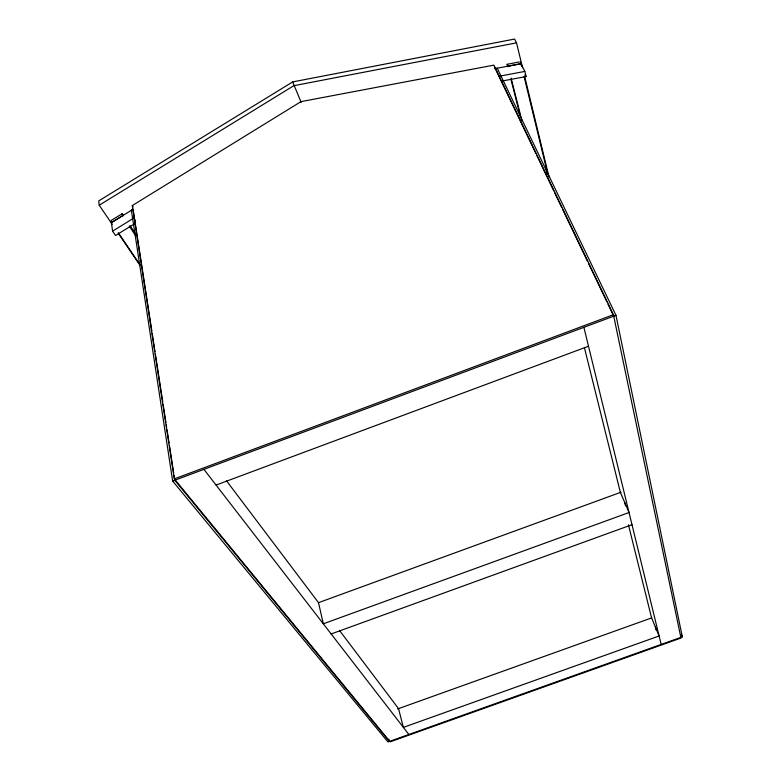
<?xml version="1.0" encoding="UTF-8"?>
<svg xmlns="http://www.w3.org/2000/svg" width="781" height="781" viewBox="0 0 781 781"><rect width="100%" height="100%" fill="white"/><g stroke="black" fill="none" stroke-linecap="round" stroke-linejoin="round"><path stroke-width="1.17" d="M134.156 224.02L115.559 235.511L112.591 231.166L134.381 217.704M132.292 205.569L300.978 101.628L493.904 65.126L613.427 314.704L680.973 638.038L390.129 741.843L174.319 478.89L132.292 205.569L133.151 206.897M133.2 209.162L111.429 222.595L122.5 215.829L122.187 213.721L111.136 220.467L112.591 231.166M522.548 67.732L516.524 42.857L514.601 39.05L292.67 81.917L98.679 200.942L99.226 205.198L112.22 224.352M99.226 205.198L293.822 85.695L516.524 42.857M133.131 209.503L131.354 210.196L172.66 481.057L387.942 741.95L389.377 741.442L388.792 739.07M495.379 68.894L497.224 68.181L615.975 315.339L682.321 636.876L389.709 741.325M174.319 478.89L613.427 314.704M172.66 481.057L174.798 480.256L389.377 741.442M175.286 480.071L615.975 315.339M216.073 485.069L588.513 346.227M318.58 602.639L621.071 492.206M331.164 633.967L631.995 524.676M397.646 708.943L651.852 617.83M507.728 66.658L507.133 64.306L518.838 62.031M521.552 66.082L520.976 63.72L508.07 66.209L507.133 64.306M494.676 68.679L520.976 63.72M498.503 76.353L524.842 71.432L526.082 76.567L502.095 81.019M203.929 469.361L408.853 734.482M226.441 480.745L318.511 602.659L323.305 623.804L629.037 512.541L620.397 492.45L584.422 347.73M339.481 630.423L398.535 708.621L403.357 727.375L659.115 635.968L651.588 617.927L628.441 524.812M118.253 232.66L140.092 264.896M118.37 233.431L140.248 265.696M122.187 213.721L123.535 215.751M130.261 225.924L135.65 234.066M129.226 225.992L135.289 235.14M520.009 61.806L524.842 71.432M525.115 74.634L526.082 76.567M494.314 66.658L535.883 153.525M536.928 155.692L553.768 190.886M554.813 193.063L561.656 207.375M562.701 209.542L587.429 261.225M588.483 263.412L606.896 301.886M607.95 304.082L613.729 316.178M301.193 102.399L292.67 81.917M681.354 634.641L682.321 636.876M511.077 78.041L521.884 120.616M511.028 79.633L520.331 116.193M624.693 502.437L625.513 505.766M655.327 626.899L656.118 630.101M583.905 327.327L661.175 644.423M524.559 76.03L548.936 176.731M524.129 76.733L547.666 173.763M546.192 169.536L547.335 174.27M135.191 220.135L135.562 222.536M133.317 210.704L151.836 331.037M152.207 333.448L154.98 351.499M155.351 353.9L162.76 402.039M163.131 404.441L165.914 422.492M166.285 424.903L166.656 427.305M167.027 429.716L169.057 442.954M169.428 445.355L173.694 473.032M174.065 475.444L174.798 480.256"/></g></svg>
